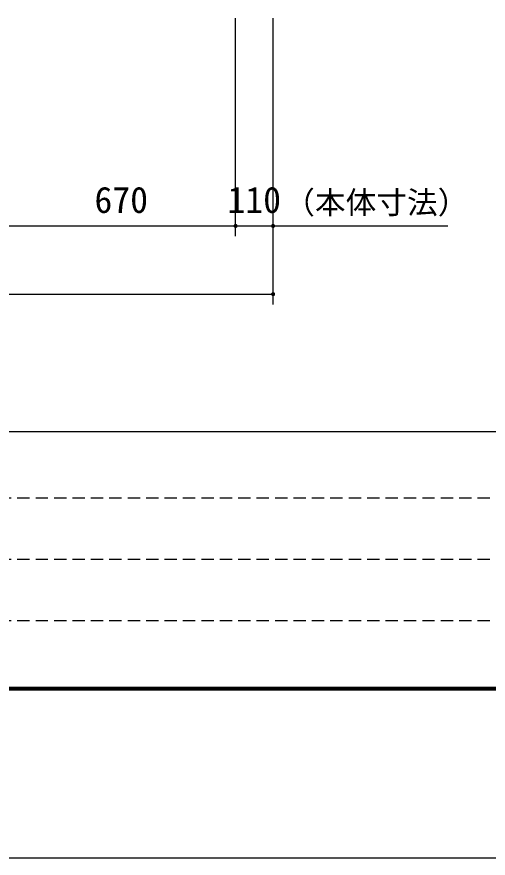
# Model space of a CAD drawing. Units: millimetres, scale not verified. Extents: x -8910 to 8910, y -6308 to 6308.
# Drawn here: x -3523 to -2141, y -6308 to -3840 of the extents above; entities that cross this region are included whole.
import ezdxf
from ezdxf.enums import TextEntityAlignment as Align

# ---------------------------------------------------------------- set-up
doc = ezdxf.new("R2010")
doc.units = ezdxf.units.MM
doc.header["$LTSCALE"] = 30
doc.linetypes.add('DASHED1', pattern=[1.8, 1.2, -0.6])
for name, color, linetype, lineweight in [('0-0_製作', 5, 'Continuous', 25), ('0-2_機器', 2, 'Continuous', 25), ('1-0_図面枠', 7, 'Continuous', 25), ('1-1_Axis_waku', 7, 'Continuous', 25)]:
    doc.layers.add(name, color=color, linetype=linetype, lineweight=lineweight)
doc.styles.add('ＭＳ ゴシック', font='')
doc.styles.get('ＭＳ ゴシック').set_extended_font_data('MS Gothic')

msp = doc.modelspace()

# ---------------------------------------------------------------- linework, layer by layer
at = {"layer": '0-0_製作', "color": 2}
for p, q in [((-2881.77, -4483.19), (-2881.77, -3843.57)), ((-2771.77, -4683.19), (-2771.77, -3843.57)), ((-2771.77, -4453.19), (-2259.35, -4453.19))]:
    msp.add_line(p, q, dxfattribs=at)
at = {"layer": '0-0_製作'}
for points in [[(-2887.76, -4452.81), (-2881.77, -4453.19), (-2887.77, -4453.19)], [(-2887.77, -4453.19), (-2881.77, -4453.19), (-2887.72, -4453.94)], [(-2887.67, -4452.06), (-2881.77, -4453.19), (-2887.76, -4452.81)], [(-2887.72, -4453.94), (-2881.77, -4453.19), (-2887.58, -4454.68)], [(-2887.48, -4451.33), (-2881.77, -4453.19), (-2887.67, -4452.06)], [(-2887.58, -4454.68), (-2881.77, -4453.19), (-2887.35, -4455.4)], [(-2887.2, -4450.63), (-2881.77, -4453.19), (-2887.48, -4451.33)], [(-2887.35, -4455.4), (-2881.77, -4453.19), (-2881.77, -4459.19)], [(-2887.35, -4455.4), (-2882.15, -4459.17), (-2887.03, -4456.08)], [(-2887.35, -4455.4), (-2881.77, -4459.19), (-2882.15, -4459.17)], [(-2886.84, -4449.97), (-2881.77, -4453.19), (-2887.2, -4450.63)], [(-2887.03, -4456.08), (-2882.9, -4459.08), (-2886.63, -4456.71)], [(-2887.03, -4456.08), (-2882.15, -4459.17), (-2882.9, -4459.08)], [(-2886.39, -4449.36), (-2881.77, -4453.19), (-2886.84, -4449.97)], [(-2886.63, -4456.71), (-2883.63, -4458.89), (-2886.15, -4457.29)], [(-2886.63, -4456.71), (-2882.9, -4459.08), (-2883.63, -4458.89)], [(-2886.39, -4449.36), (-2881.77, -4447.19), (-2881.77, -4453.19)], [(-2885.88, -4448.81), (-2881.77, -4447.19), (-2886.39, -4449.36)], [(-2886.15, -4457.29), (-2884.33, -4458.62), (-2885.6, -4457.81)], [(-2886.15, -4457.29), (-2883.63, -4458.89), (-2884.33, -4458.62)], [(-2885.3, -4448.33), (-2881.77, -4447.19), (-2885.88, -4448.81)], [(-2885.6, -4457.81), (-2884.33, -4458.62), (-2884.99, -4458.25)], [(-2884.66, -4447.93), (-2881.77, -4447.19), (-2885.3, -4448.33)], [(-2883.98, -4447.61), (-2881.77, -4447.19), (-2884.66, -4447.93)], [(-2883.26, -4447.38), (-2881.77, -4447.19), (-2883.98, -4447.61)], [(-2882.52, -4447.23), (-2881.77, -4447.19), (-2883.26, -4447.38)], [(-2881.77, -4447.19), (-2875.77, -4453.19), (-2881.77, -4453.19)], [(-2881.77, -4447.19), (-2875.82, -4452.43), (-2875.77, -4453.19)], [(-2881.77, -4447.19), (-2875.96, -4451.69), (-2875.82, -4452.43)], [(-2881.77, -4447.19), (-2876.19, -4450.98), (-2875.96, -4451.69)], [(-2881.77, -4447.19), (-2876.51, -4450.3), (-2876.19, -4450.98)], [(-2881.39, -4447.2), (-2876.51, -4450.3), (-2881.77, -4447.19)], [(-2881.77, -4453.19), (-2881.02, -4459.14), (-2881.77, -4459.19)], [(-2881.77, -4453.19), (-2880.28, -4459), (-2881.02, -4459.14)], [(-2881.77, -4453.19), (-2879.56, -4458.77), (-2880.28, -4459)], [(-2881.77, -4453.19), (-2878.88, -4458.44), (-2879.56, -4458.77)], [(-2881.77, -4453.19), (-2878.24, -4458.04), (-2878.88, -4458.44)], [(-2881.77, -4453.19), (-2877.66, -4457.56), (-2878.24, -4458.04)], [(-2881.77, -4453.19), (-2877.15, -4457.01), (-2877.66, -4457.56)], [(-2881.77, -4453.19), (-2876.71, -4456.4), (-2877.15, -4457.01)], [(-2875.77, -4453.19), (-2876.71, -4456.4), (-2881.77, -4453.19)], [(-2880.65, -4447.29), (-2876.51, -4450.3), (-2881.39, -4447.2)], [(-2880.65, -4447.29), (-2876.92, -4449.66), (-2876.51, -4450.3)], [(-2879.92, -4447.48), (-2876.92, -4449.66), (-2880.65, -4447.29)], [(-2879.92, -4447.48), (-2877.4, -4449.08), (-2876.92, -4449.66)], [(-2879.22, -4447.76), (-2877.4, -4449.08), (-2879.92, -4447.48)], [(-2879.22, -4447.76), (-2877.95, -4448.56), (-2877.4, -4449.08)], [(-2878.56, -4448.12), (-2877.95, -4448.56), (-2879.22, -4447.76)], [(-2875.77, -4453.19), (-2876.34, -4455.74), (-2876.71, -4456.4)], [(-2875.77, -4453.19), (-2876.07, -4455.04), (-2876.34, -4455.74)], [(-2875.77, -4453.19), (-2875.88, -4454.31), (-2876.07, -4455.04)], [(-2875.77, -4453.19), (-2875.78, -4453.56), (-2875.88, -4454.31)], [(-2777.76, -4452.81), (-2771.77, -4453.19), (-2777.77, -4453.19)], [(-2777.77, -4453.19), (-2771.77, -4453.19), (-2777.72, -4453.94)], [(-2777.67, -4452.06), (-2771.77, -4453.19), (-2777.76, -4452.81)], [(-2777.72, -4453.94), (-2771.77, -4453.19), (-2777.58, -4454.68)], [(-2777.48, -4451.33), (-2771.77, -4453.19), (-2777.67, -4452.06)], [(-2777.58, -4454.68), (-2771.77, -4453.19), (-2777.35, -4455.4)], [(-2777.2, -4450.63), (-2771.77, -4453.19), (-2777.48, -4451.33)], [(-2777.35, -4455.4), (-2771.77, -4453.19), (-2771.77, -4459.19)], [(-2777.35, -4455.4), (-2771.77, -4459.19), (-2777.03, -4456.08)], [(-2776.84, -4449.97), (-2771.77, -4453.19), (-2777.2, -4450.63)], [(-2777.03, -4456.08), (-2772.15, -4459.17), (-2776.63, -4456.71)], [(-2777.03, -4456.08), (-2771.77, -4459.19), (-2772.15, -4459.17)], [(-2776.84, -4449.97), (-2771.77, -4447.19), (-2771.77, -4453.19)], [(-2776.39, -4449.36), (-2771.77, -4447.19), (-2776.84, -4449.97)], [(-2776.63, -4456.71), (-2772.9, -4459.08), (-2776.15, -4457.29)], [(-2776.63, -4456.71), (-2772.15, -4459.17), (-2772.9, -4459.08)], [(-2775.88, -4448.81), (-2771.77, -4447.19), (-2776.39, -4449.36)], [(-2776.15, -4457.29), (-2773.63, -4458.89), (-2775.6, -4457.81)], [(-2776.15, -4457.29), (-2772.9, -4459.08), (-2773.63, -4458.89)], [(-2775.3, -4448.33), (-2771.77, -4447.19), (-2775.88, -4448.81)], [(-2775.6, -4457.81), (-2774.33, -4458.62), (-2774.99, -4458.25)], [(-2775.6, -4457.81), (-2773.63, -4458.89), (-2774.33, -4458.62)], [(-2774.66, -4447.93), (-2771.77, -4447.19), (-2775.3, -4448.33)], [(-2773.98, -4447.61), (-2771.77, -4447.19), (-2774.66, -4447.93)], [(-2773.26, -4447.38), (-2771.77, -4447.19), (-2773.98, -4447.61)], [(-2772.52, -4447.23), (-2771.77, -4447.19), (-2773.26, -4447.38)], [(-2771.77, -4447.19), (-2765.77, -4453.19), (-2771.77, -4453.19)], [(-2771.77, -4447.19), (-2765.82, -4452.43), (-2765.77, -4453.19)], [(-2771.77, -4447.19), (-2765.96, -4451.69), (-2765.82, -4452.43)], [(-2771.77, -4447.19), (-2766.19, -4450.98), (-2765.96, -4451.69)], [(-2771.77, -4447.19), (-2766.51, -4450.3), (-2766.19, -4450.98)], [(-2771.39, -4447.2), (-2766.51, -4450.3), (-2771.77, -4447.19)], [(-2771.77, -4453.19), (-2771.02, -4459.14), (-2771.77, -4459.19)], [(-2771.77, -4453.19), (-2770.28, -4459), (-2771.02, -4459.14)], [(-2771.77, -4453.19), (-2769.56, -4458.77), (-2770.28, -4459)], [(-2771.77, -4453.19), (-2768.88, -4458.44), (-2769.56, -4458.77)], [(-2771.77, -4453.19), (-2768.24, -4458.04), (-2768.88, -4458.44)], [(-2771.77, -4453.19), (-2767.66, -4457.56), (-2768.24, -4458.04)], [(-2771.77, -4453.19), (-2767.15, -4457.01), (-2767.66, -4457.56)], [(-2771.77, -4453.19), (-2766.71, -4456.4), (-2767.15, -4457.01)], [(-2771.77, -4453.19), (-2766.34, -4455.74), (-2766.71, -4456.4)], [(-2765.77, -4453.19), (-2766.34, -4455.74), (-2771.77, -4453.19)], [(-2771.39, -4447.2), (-2766.92, -4449.66), (-2766.51, -4450.3)], [(-2770.65, -4447.29), (-2766.92, -4449.66), (-2771.39, -4447.2)], [(-2770.65, -4447.29), (-2767.4, -4449.08), (-2766.92, -4449.66)], [(-2769.92, -4447.48), (-2767.4, -4449.08), (-2770.65, -4447.29)], [(-2769.92, -4447.48), (-2767.95, -4448.56), (-2767.4, -4449.08)], [(-2769.22, -4447.76), (-2767.95, -4448.56), (-2769.92, -4447.48)], [(-2769.22, -4447.76), (-2768.56, -4448.12), (-2767.95, -4448.56)], [(-2765.77, -4453.19), (-2766.07, -4455.04), (-2766.34, -4455.74)], [(-2765.77, -4453.19), (-2765.88, -4454.31), (-2766.07, -4455.04)], [(-2765.77, -4453.19), (-2765.78, -4453.56), (-2765.88, -4454.31)], [(-2777.76, -4652.81), (-2771.77, -4653.19), (-2777.77, -4653.19)], [(-2777.77, -4653.19), (-2771.77, -4653.19), (-2777.72, -4653.94)], [(-2777.67, -4652.06), (-2771.77, -4653.19), (-2777.76, -4652.81)], [(-2777.72, -4653.94), (-2771.77, -4653.19), (-2777.58, -4654.68)], [(-2777.48, -4651.33), (-2771.77, -4653.19), (-2777.67, -4652.06)], [(-2777.58, -4654.68), (-2771.77, -4653.19), (-2777.35, -4655.4)], [(-2777.2, -4650.63), (-2771.77, -4653.19), (-2777.48, -4651.33)], [(-2777.35, -4655.4), (-2771.77, -4653.19), (-2771.77, -4659.19)], [(-2777.35, -4655.4), (-2771.77, -4659.19), (-2777.03, -4656.08)], [(-2776.84, -4649.97), (-2771.77, -4653.19), (-2777.2, -4650.63)], [(-2777.03, -4656.08), (-2772.15, -4659.17), (-2776.63, -4656.71)], [(-2777.03, -4656.08), (-2771.77, -4659.19), (-2772.15, -4659.17)], [(-2776.84, -4649.97), (-2771.77, -4647.19), (-2771.77, -4653.19)], [(-2776.39, -4649.36), (-2771.77, -4647.19), (-2776.84, -4649.97)], [(-2776.63, -4656.71), (-2772.9, -4659.08), (-2776.15, -4657.29)], [(-2776.63, -4656.71), (-2772.15, -4659.17), (-2772.9, -4659.08)], [(-2775.88, -4648.81), (-2771.77, -4647.19), (-2776.39, -4649.36)], [(-2776.15, -4657.29), (-2773.63, -4658.89), (-2775.6, -4657.81)], [(-2776.15, -4657.29), (-2772.9, -4659.08), (-2773.63, -4658.89)], [(-2775.3, -4648.33), (-2771.77, -4647.19), (-2775.88, -4648.81)], [(-2775.6, -4657.81), (-2774.33, -4658.62), (-2774.99, -4658.25)], [(-2775.6, -4657.81), (-2773.63, -4658.89), (-2774.33, -4658.62)], [(-2774.66, -4647.93), (-2771.77, -4647.19), (-2775.3, -4648.33)], [(-2773.98, -4647.61), (-2771.77, -4647.19), (-2774.66, -4647.93)], [(-2773.26, -4647.38), (-2771.77, -4647.19), (-2773.98, -4647.61)], [(-2772.52, -4647.23), (-2771.77, -4647.19), (-2773.26, -4647.38)], [(-2771.77, -4647.19), (-2765.77, -4653.19), (-2771.77, -4653.19)], [(-2771.77, -4647.19), (-2765.82, -4652.43), (-2765.77, -4653.19)], [(-2771.77, -4647.19), (-2765.96, -4651.69), (-2765.82, -4652.43)], [(-2771.77, -4647.19), (-2766.19, -4650.98), (-2765.96, -4651.69)], [(-2771.77, -4647.19), (-2766.51, -4650.3), (-2766.19, -4650.98)], [(-2771.39, -4647.2), (-2766.51, -4650.3), (-2771.77, -4647.19)], [(-2771.77, -4653.19), (-2771.02, -4659.14), (-2771.77, -4659.19)], [(-2771.77, -4653.19), (-2770.28, -4659), (-2771.02, -4659.14)], [(-2771.77, -4653.19), (-2769.56, -4658.77), (-2770.28, -4659)], [(-2771.77, -4653.19), (-2768.88, -4658.44), (-2769.56, -4658.77)], [(-2771.77, -4653.19), (-2768.24, -4658.04), (-2768.88, -4658.44)], [(-2771.77, -4653.19), (-2767.66, -4657.56), (-2768.24, -4658.04)], [(-2771.77, -4653.19), (-2767.15, -4657.01), (-2767.66, -4657.56)], [(-2771.77, -4653.19), (-2766.71, -4656.4), (-2767.15, -4657.01)], [(-2771.77, -4653.19), (-2766.34, -4655.74), (-2766.71, -4656.4)], [(-2765.77, -4653.19), (-2766.34, -4655.74), (-2771.77, -4653.19)], [(-2771.39, -4647.2), (-2766.92, -4649.66), (-2766.51, -4650.3)], [(-2770.65, -4647.29), (-2766.92, -4649.66), (-2771.39, -4647.2)], [(-2770.65, -4647.29), (-2767.4, -4649.08), (-2766.92, -4649.66)], [(-2769.92, -4647.48), (-2767.4, -4649.08), (-2770.65, -4647.29)], [(-2769.92, -4647.48), (-2767.95, -4648.56), (-2767.4, -4649.08)], [(-2769.22, -4647.76), (-2767.95, -4648.56), (-2769.92, -4647.48)], [(-2769.22, -4647.76), (-2768.56, -4648.12), (-2767.95, -4648.56)], [(-2765.77, -4653.19), (-2766.07, -4655.04), (-2766.34, -4655.74)], [(-2765.77, -4653.19), (-2765.88, -4654.31), (-2766.07, -4655.04)], [(-2765.77, -4653.19), (-2765.78, -4653.56), (-2765.88, -4654.31)]]:
    msp.add_solid(points, dxfattribs=at)
at = {"layer": '0-2_機器'}
for p, q in [((-3551.8, -4453.19), (-2881.77, -4453.19)), ((-2881.77, -4453.19), (-2771.77, -4453.19)), ((-6151.8, -4653.19), (-2771.77, -4653.19))]:
    msp.add_line(p, q, dxfattribs=at)
at = {"layer": '1-0_図面枠'}
msp.add_lwpolyline([(-8910, -6307.5), (-8910, 6307.5), (8910, 6307.5), (8910, -6307.5)], close=True, dxfattribs=at)
at = {"layer": '1-1_Axis_waku'}
for p, q in [((-7770, -5056.5), (8400, -5056.5)), ((8408.4, -5814.9), (-7778.4, -5814.9)), ((8407.8, -5814.3), (-7777.8, -5814.3)), ((8407.2, -5813.7), (-7777.2, -5813.7)), ((8406.6, -5813.1), (-7776.6, -5813.1)), ((8406, -5812.5), (-7776, -5812.5)), ((8405.4, -5811.9), (-7775.4, -5811.9)), ((8404.8, -5811.3), (-7774.8, -5811.3)), ((8404.2, -5810.7), (-7774.2, -5810.7)), ((8403.6, -5810.1), (-7773.6, -5810.1)), ((8403, -5809.5), (-7773, -5809.5)), ((8402.4, -5808.9), (-7772.4, -5808.9)), ((8401.8, -5808.3), (-7771.8, -5808.3)), ((8401.2, -5807.7), (-7771.2, -5807.7)), ((8400.6, -5807.1), (-7770.6, -5807.1)), ((-7770, -5806.5), (8400, -5806.5))]:
    msp.add_line(p, q, dxfattribs=at)
at = {"layer": '1-1_Axis_waku', "linetype": 'DASHED1'}
for p, q in [((240, -5251.5), (-7770, -5251.5)), ((240, -5431.5), (-7770, -5431.5)), ((240, -5611.5), (-7770, -5611.5))]:
    msp.add_line(p, q, dxfattribs=at)

# ---------------------------------------------------------------- texts
at = {"layer": '0-0_製作', "color": 4, "style": 'ＭＳ ゴシック'}
msp.add_text('（本体寸法）', height=65.98, dxfattribs=at).set_placement((-2739.16, -4437.15), align=Align.BOTTOM_LEFT)
at = {"layer": '0-2_機器', "color": 4, "style": 'ＭＳ ゴシック'}
for s, p in [('670', (-3295.53, -4438.19)), ('110', (-2905.52, -4438.19))]:
    msp.add_text(s, height=76.98, dxfattribs=at).set_placement(p, align=Align.BOTTOM_LEFT)

doc.saveas('drawing.dxf')
